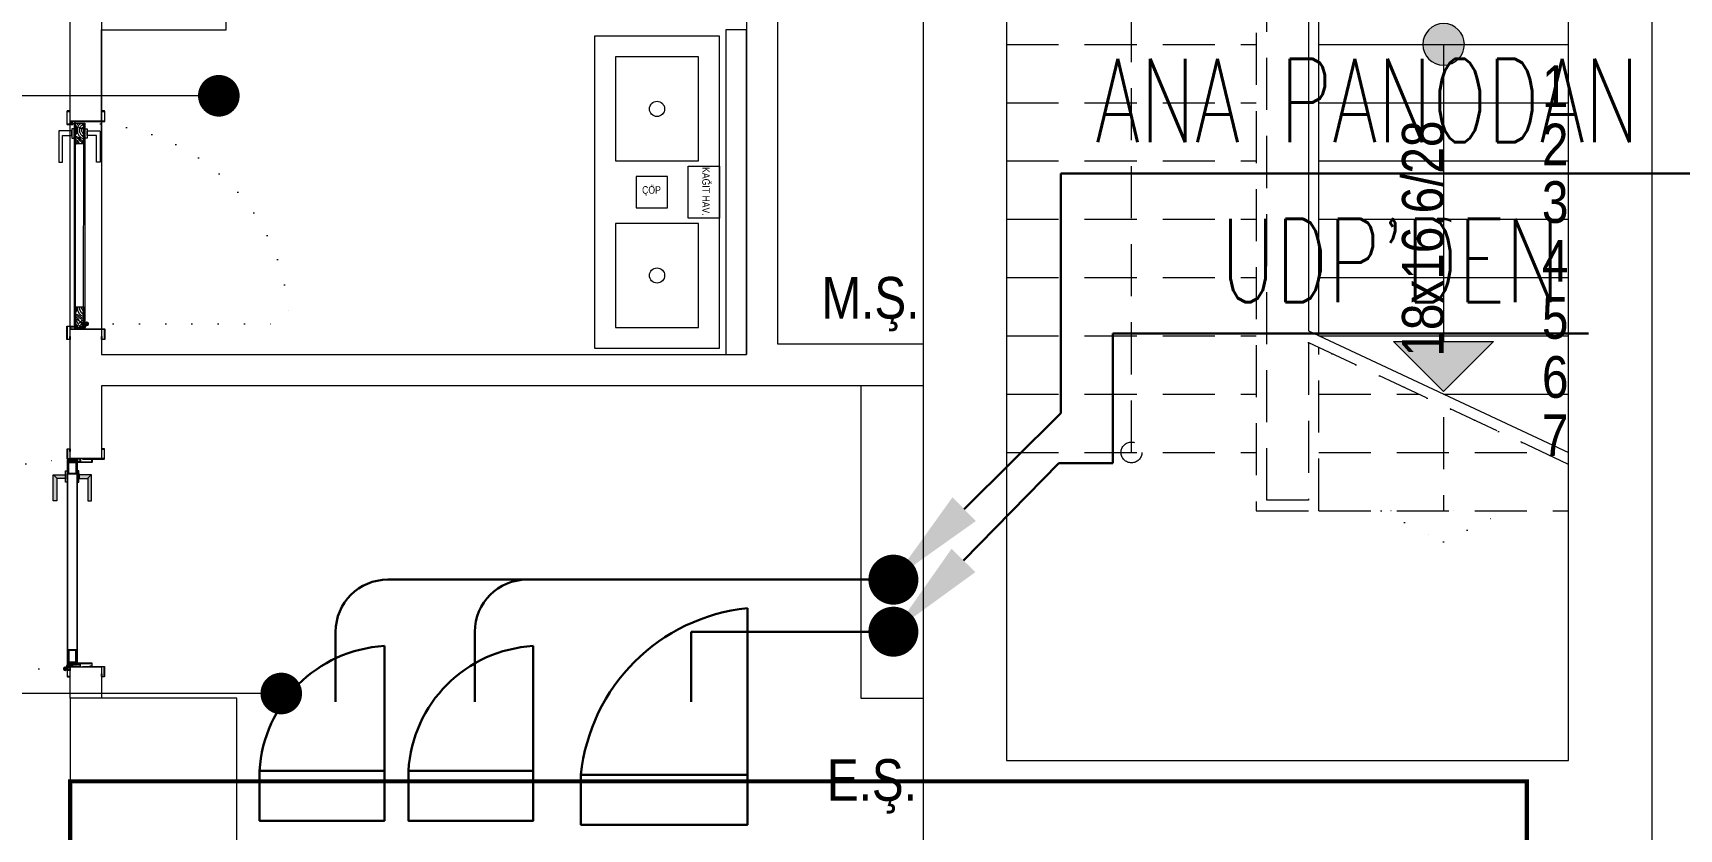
# Model space of a CAD drawing. Header units: metres. Extents: x -17822 to 152406, y -4219 to 19791.
# Drawn here: x 6042 to 6833, y 2417 to 2799 of the extents above; entities that cross this region are included whole.
import ezdxf
from ezdxf.enums import TextEntityAlignment as Align

# ---------------------------------------------------------------- set-up
doc = ezdxf.new("R2010")
doc.units = ezdxf.units.M
doc.header["$LTSCALE"] = 100
doc.header["$MEASUREMENT"] = 0
doc.linetypes.add('DOT2', pattern=[0.125, 0, -0.125])
doc.linetypes.add('HIDDEN', pattern=[0.375, 0.25, -0.125])
doc.layers.get('0').update_dxf_attribs({"color": 9, "lineweight": 9})
for name, color, linetype, lineweight in [('00', 9, 'Continuous', 9), ('01', 9, 'Continuous', 9), ('05S', 9, 'Continuous', 9), ('06B', 9, 'Continuous', 9), ('06C @ 1', 9, 'Continuous', 9), ('06D', 9, 'Continuous', 9), ('09', 9, 'Continuous', 9), ('10', 9, 'Continuous', 9), ('12', 9, 'Continuous', 9), ('19', 9, 'Continuous', 9), ('19D', 9, 'DOT2', 9), ('20', 9, 'DOT2', 9), ('21', 9, 'Continuous', 9), ('21_mahal200', 9, 'Continuous', 9), ('E-KABLO', 7, 'Continuous', 30), ('E-OK', 3, 'Continuous', 30), ('E-UPS PANOSU', 7, 'Continuous', 30), ('E-YAZI', 7, 'Continuous', 30), ('TEFRİŞ', 9, 'Continuous', 9), ('YAZI', 7, 'Continuous', 9)]:
    doc.layers.add(name, color=color, linetype=linetype, lineweight=lineweight)
doc.styles.add('E-YAZI', font='txttw.shx')
doc.styles.add('MuuM_TEXT-STANDART', font='ARIALN.TTF')
doc.dimstyles.new('MuuM_DIM200', dxfattribs={"dimscale": 20, "dimtxt": 2, "dimasz": 1, "dimexe": 1, "dimexo": 1, "dimgap": 1, "dimtad": 1, "dimdec": 1, "dimrnd": 0.5, "dimdsep": 46, "dimtxsty": 'MuuM_TEXT-STANDART', "dimblk": 'ARCHTICK', "dimcen": 0, "dimdle": 0.15, "dimclrd": 256, "dimclre": 256, "dimclrt": 256, "dimadec": 0, "dimazin": 0, "dimtfac": 5, "dimtdec": 1, "dimtix": 1, "dimtmove": 2, "dimatfit": 3, "dimldrblk": 'DOT', "dimfxl": 3, "dimfxlon": 1, "dimtolj": 1, "dimlwd": -1, "dimlwe": -1, "dimarcsym": 0})

# ---------------------------------------------------------------- blocks, each defined once
blk = doc.blocks.new('E-600X240')
at = {"layer": 'E-UPS PANOSU', "color": 3}
blk.add_line((-30, 24), (-30, 84), dxfattribs=at)
at = {"layer": 'E-UPS PANOSU', "color": 4}
blk.add_lwpolyline([(-30, 24), (30, 24), (30, 0), (-30, 0)], close=True, dxfattribs=at)
at = {"layer": 'E-UPS PANOSU', "color": 3}
blk.add_arc((-33.63, 20.37), 63.73, 3.26378, 86.73622, dxfattribs=at)
blk = doc.blocks.new('E-800X240')
at = {"layer": 'E-UPS PANOSU', "color": 3}
blk.add_line((-40, 24), (-40, 104), dxfattribs=at)
at = {"layer": 'E-UPS PANOSU', "color": 4}
blk.add_lwpolyline([(-40, 24), (40, 24), (40, 0), (-40, 0)], close=True, dxfattribs=at)
at = {"layer": 'E-UPS PANOSU', "color": 3}
blk.add_arc((-49, 15), 89.46, 5.77537, 84.22463, dxfattribs=at)
blk = doc.blocks.new('*U194')
at = {"layer": 'E-OK', "color": 3, "linetype": 'Continuous'}
blk.add_line((84.9, 84.8), (200.6, 200.5), dxfattribs=at)
at = {"layer": 'E-OK', "color": 4, "linetype": 'Continuous', "const_width": 30}
blk.add_lwpolyline([(-15, 0, 1), (15, 0, 1)], format="xyb", close=True, dxfattribs=at)
at = {"layer": 'E-OK', "color": 3, "linetype": 'Continuous'}
blk.add_solid([(99, 70.7), (70.7, 99), (0, 0)], dxfattribs=at)
blk = doc.blocks.new('p-kolon_80x80')
blk.add_lwpolyline([(-40, -40), (40, -40), (40, 40), (-40, 40)], close=True)
blk = doc.blocks.new('2.bod.sitatik')
at = {"layer": '01'}
blk.add_lwpolyline([(6510, -5630), (6510, -5630), (6510, -5630), (6510, -6180), (6780, -6180), (6780, -5765), (6780, -5765), (6780, -5630), (6820, -5630), (6820, -6230), (6470, -6230), (6470, -5630), (6510, -5630)], dxfattribs=at)
blk.add_blockref('p-kolon_80x80', (6100, -6190), dxfattribs=at)
blk = doc.blocks.new('p-işyeri')
at = {"color": 0, "const_width": 2}
blk.add_lwpolyline([(200, 0), (200, 700), (-200, 700), (-200, 0)], close=True, dxfattribs=at)
blk = doc.blocks.new('0_arrowstairs')
blk.add_lwpolyline([(0, 0), (0, -30), (15, 0), (0, 30)], close=True)
blk = doc.blocks.new('p-M01-M02_M03')
at = {"layer": '19'}
h = blk.add_hatch(color=256, dxfattribs=at)
h.dxf.hatch_style = 1
h.paths.add_polyline_path([(186, -201.29), (234, -201.29), (210, -177.25)])
h = blk.add_hatch(color=256, dxfattribs=at)
h.dxf.hatch_style = 1
edge = h.paths.add_edge_path()
edge.add_arc((210, -344), 10, 0, 360)
for points in [[(145, -206.33), (270, -148)], [(145, -206.33), (270, -148)], [(150, -204), (150, -360), (150, -360), (145, -360), (145, -360), (145, -206.33)], [(210, -344), (210, -201.29), (210, -201.29)]]:
    blk.add_lwpolyline(points, dxfattribs=at)
blk.add_lwpolyline([(186, -201.29), (234, -201.29), (210, -177.25)], close=True, dxfattribs=at)
at = {"layer": '19', "linetype": 'Continuous'}
for points in [[(210, -176), (270, -176)], [(150, -204), (270, -204)], [(150, -232), (270, -232)], [(150, -260), (270, -260)], [(150, -288), (270, -288)], [(150, -316), (270, -316)], [(150, -344), (270, -344)]]:
    blk.add_lwpolyline(points, dxfattribs=at)
at = {"layer": '19'}
blk.add_circle((210, -344), 10, dxfattribs=at)
at = {"layer": '19D', "linetype": 'HIDDEN'}
for points in [[(145, -200.74), (145, -125), (125, -125), (125, -125), (125, -387), (120, -387), (120, -120), (120, -120), (150, -120), (150, -198.41)], [(150, -120), (270, -120)], [(210, -165), (210, -120)], [(0, -148), (120, -148)], [(145, -200.74), (270, -142.41)], [(150, -148), (258.02, -148)], [(0, -176), (120, -176)], [(150, -176), (198.02, -176)], [(0, -204), (120, -204)], [(0, -232), (120, -232)], [(0, -260), (120, -260)], [(0, -288), (120, -288)], [(0, -316), (120, -316)], [(0, -344), (120, -344)], [(0, -372), (120, -372)]]:
    blk.add_lwpolyline(points, dxfattribs=at)
at = {"layer": '19D', "linetype": 'HIDDEN', "extrusion": (0, 0, -1)}
blk.add_lwpolyline([(-60, -148), (-60, -372)], dxfattribs=at)
at = {"layer": '19D'}
blk.add_lwpolyline([(145, -200.74), (270, -142.41)], dxfattribs=at)
at = {"layer": '19D', "linetype": 'HIDDEN', "extrusion": (0, 0, -1)}
blk.add_circle((-60, -148), 5, dxfattribs=at)
at = {"layer": '19D', "linetype": 'HIDDEN', "extrusion": (0, 0, -1), "zscale": -1, "rotation": 90}
blk.add_blockref('0_arrowstairs', (-210, -120), dxfattribs=at)
at = {"layer": '19D', "linetype": 'HIDDEN', "extrusion": (0, 0, -1), "rotation": 270}
blk.add_blockref('0_arrowstairs', (-60, -372), dxfattribs=at)
blk = doc.blocks.new('gr-p-barel kilitli kapı kolu')
at = {"layer": '05S'}
h = blk.add_hatch(color=256, dxfattribs=at)
h.paths.add_polyline_path([(1.3, 0.8), (-1.3, 0.8), (-1.3, 0.7), (1.3, 0.7)])
h.paths.add_polyline_path([(2.75, 0.7), (-2.75, 0.7), (-2.75, 0), (2.75, 0)])
h.paths.add_polyline_path([(-11.7, 4.9), (-11.7, 6.7), (0.9, 6.7), (0.9, 0.8), (-0.9, 0.8), (-0.9, 4.9)])
at = {"flags": 128}
for points in [[(-0.9, 0.8), (-0.9, 4.9), (-11.7, 4.9), (-11.7, 6.7), (0.9, 6.7), (0.9, 0.8)], [(-0.8, 5), (0.8, 6.6)]]:
    blk.add_lwpolyline(points, dxfattribs=at)
blk.add_lwpolyline([(-2.75, 0), (-2.75, 0.7), (2.75, 0.7), (2.75, 0)])
blk.add_lwpolyline([(-1.3, 0.7), (1.3, 0.7), (1.3, 0.8), (-1.3, 0.8)], close=True)
blk = doc.blocks.new('prf-scr2')
at = {"linetype": 'DOT2', "ltscale": 10}
blk.add_line((0, 0.19), (0, -1.06), dxfattribs=at)
for p, q in [((0.09, -0.24), (-0.09, -0.2)), ((-0.09, -0.24), (0.09, -0.28)), ((0.09, -0.32), (-0.09, -0.28)), ((-0.09, -0.32), (0.09, -0.36)), ((0.09, -0.4), (-0.09, -0.36)), ((-0.09, -0.4), (0.09, -0.44)), ((0.09, -0.48), (-0.09, -0.44)), ((-0.09, -0.48), (0.09, -0.52)), ((0.09, -0.56), (-0.09, -0.52)), ((-0.09, -0.56), (0.09, -0.6)), ((0.09, -0.64), (-0.09, -0.6)), ((-0.09, -0.64), (0.09, -0.68)), ((0.09, -0.72), (-0.09, -0.68)), ((-0.09, -0.72), (0.09, -0.76)), ((0.06, -0.84), (-0.08, -0.76)), ((-0.07, -0.8), (0.06, -0.84)), ((0.09, -0.17), (0, -0.15)), ((0, -0.18), (0.09, -0.2))]:
    blk.add_line(p, q)
blk.add_lwpolyline([(0.23, 0), (-0.23, 0), (-0.23, -0.01), (-0.12, -0.14), (0.12, -0.14), (0.23, -0.01), (0.23, 0)], close=True)
for points in [[(0.23, -0.01), (-0.23, -0.01)], [(-0.09, -0.14), (-0.09, -0.2), (-0.12, -0.22), (-0.12, -0.23), (-0.09, -0.24), (-0.09, -0.28), (-0.12, -0.3), (-0.12, -0.31), (-0.09, -0.32), (-0.09, -0.36), (-0.12, -0.38), (-0.12, -0.39), (-0.09, -0.4), (-0.09, -0.44), (-0.12, -0.46), (-0.12, -0.46), (-0.09, -0.48), (-0.09, -0.52), (-0.12, -0.54), (-0.12, -0.54), (-0.09, -0.56), (-0.09, -0.6), (-0.12, -0.62), (-0.12, -0.62), (-0.09, -0.64), (-0.09, -0.68), (-0.12, -0.69), (-0.12, -0.7), (-0.09, -0.72), (-0.09, -0.73), (-0.08, -0.76), (-0.1, -0.77), (-0.1, -0.78), (-0.07, -0.8), (-0.01, -0.94), (0, -0.95), (0.01, -0.94), (0.08, -0.76), (0.09, -0.76), (0.12, -0.74), (0.12, -0.73), (0.09, -0.72), (0.09, -0.68), (0.12, -0.66), (0.12, -0.66), (0.09, -0.64), (0.09, -0.6), (0.12, -0.58), (0.12, -0.58), (0.09, -0.56), (0.09, -0.52), (0.12, -0.5), (0.12, -0.5), (0.09, -0.48), (0.09, -0.44), (0.12, -0.43), (0.12, -0.42), (0.09, -0.4), (0.09, -0.36), (0.12, -0.35), (0.12, -0.34), (0.09, -0.32), (0.09, -0.28), (0.12, -0.27), (0.12, -0.26), (0.09, -0.24), (0.09, -0.2), (0.12, -0.19), (0.12, -0.18), (0.09, -0.17), (0.09, -0.14)]]:
    blk.add_lwpolyline(points)
blk = doc.blocks.new('K-SAC-01')
at = {"layer": '10'}
for points in [[(-4.6, 16.2, -0.414214), (-4.5, 16.3), (-0.1, 16.3, -0.414214), (0, 16.2), (0, 5.9), (0.2, 5.9), (0.2, 16.2, 0.414214), (-0.1, 16.5), (-4.5, 16.5, 0.414214), (-4.8, 16.2), (-4.8, 15.3, 0.414214), (-4.5, 15), (-3.4, 15), (-3.4, 15.2), (-4.5, 15.2, -0.414214), (-4.6, 15.3)], [(104.6, 16.2, 0.414214), (104.5, 16.3), (100.1, 16.3, 0.414214), (100, 16.2), (100, 5.9), (99.8, 5.9), (99.8, 16.2, -0.414214), (100.1, 16.5), (104.5, 16.5, -0.414214), (104.8, 16.2), (104.8, 15.3, -0.414214), (104.5, 15), (103.4, 15), (103.4, 15.2), (104.5, 15.2, 0.414214), (104.6, 15.3)], [(0.2, 10.3, -0.414214), (0.5, 10.6), (1.5, 10.6, -0.414214), (1.8, 10.3), (1.8, 3.9, -0.414214), (1.5, 3.6, -0.414214), (1.2, 3.9), (1.2, 4.8), (0.2, 4.8), (0.2, -1.2, -0.414214), (-0.1, -1.5), (-4.5, -1.5, -0.414214), (-4.8, -1.2), (-4.8, -0.3, -0.414214), (-4.5, 0), (-3.4, 0), (-3.4, -0.2), (-4.5, -0.2, 0.414214), (-4.6, -0.3), (-4.6, -1.2, 0.414214), (-4.5, -1.3), (-0.1, -1.3, 0.414214), (0, -1.2), (0, 5), (1.4, 5), (1.4, 3.9, 0.414214), (1.5, 3.8, 0.414214), (1.6, 3.9), (1.6, 10.3, 0.414214), (1.5, 10.4), (0.5, 10.4, 0.414214), (0.4, 10.3), (0.4, 9.4), (0.2, 9.4)], [(99.8, 10.3, 0.414214), (99.5, 10.6), (98.5, 10.6, 0.414214), (98.2, 10.3), (98.2, 3.9, 0.414214), (98.5, 3.6, 0.414214), (98.8, 3.9), (98.8, 4.8), (99.8, 4.8), (99.8, -1.2, 0.414214), (100.1, -1.5), (104.5, -1.5, 0.414214), (104.8, -1.2), (104.8, -0.3, 0.414214), (104.5, 0), (103.4, 0), (103.4, -0.2), (104.5, -0.2, -0.414214), (104.6, -0.3), (104.6, -1.2, -0.414214), (104.5, -1.3), (100.1, -1.3, -0.414214), (100, -1.2), (100, 5), (98.6, 5), (98.6, 3.9, -0.414214), (98.5, 3.8, -0.414214), (98.4, 3.9), (98.4, 10.3, -0.414214), (98.5, 10.4), (99.5, 10.4, -0.414214), (99.6, 10.3), (99.6, 9.4), (99.8, 9.4)], [(-0.38, -2.01), (1, -1.37), (1, 1.5), (1.2, 1.5), (1.2, -1.5), (-0.27, -2.18, -14.796002)]]:
    blk.add_lwpolyline(points, format="xyb", close=True, dxfattribs=at)
for points in [[(98.8, 0.15), (98.8, 2.15), (99.1, 2.15), (99.1, 3.19), (1.5, 3.19), (1.5, 2.15), (1.8, 2.15), (1.8, 0.15), (1.5, 0.15), (1.5, 1.85), (1.2, 1.85), (1.2, 3.49), (99.4, 3.49), (99.4, 1.85), (99.1, 1.85), (99.1, 0.15)], [(98.8, 2.15), (98.8, 0.15), (99.4, 0.15), (99.4, -1.5), (1.2, -1.5), (1.2, 0.15), (1.8, 0.15), (1.8, 2.15), (2.1, 2.15), (2.1, -0.15), (1.5, -0.15), (1.5, -1.2), (99.1, -1.2), (99.1, -0.15), (98.5, -0.15), (98.5, 2.15), (98.8, 2.15)]]:
    blk.add_lwpolyline(points, dxfattribs=at)
for points in [[(2.1, 3), (8.1, 3), (8.1, -1), (2.1, -1)], [(2.4, 2.7), (7.8, 2.7), (7.8, -0.7), (2.4, -0.7)], [(98.5, 3), (92.5, 3), (92.5, -1), (98.5, -1)], [(98.2, 2.7), (92.8, 2.7), (92.8, -0.7), (98.2, -0.7)]]:
    blk.add_lwpolyline(points, close=True, dxfattribs=at)
blk.add_circle((-0.95, -2.5), 0.55, dxfattribs=at)
at = {"layer": '20', "linetype": 'HIDDEN'}
for points in [[(-0.2, -1.3), (-0.2, 0), (-1.7, 0), (-1.7, -1.3)], [(-0.4, -1.99), (-0.4, -0.2), (-1.5, -0.2), (-1.5, -1.99)]]:
    blk.add_lwpolyline(points, dxfattribs=at)
at = {"layer": '20'}
blk.add_lwpolyline([(-0.95, -2.5), (-0.95, -102.85)], dxfattribs=at)
blk.add_arc((-0.95, -2.5), 100.35, 270, 1.51314, dxfattribs=at)
at = {"layer": '06B'}
blk.add_blockref('gr-p-barel kilitli kapı kolu', (91.4, 3.51), dxfattribs=at)
at = {"layer": '06B', "xscale": -1, "rotation": 180}
blk.add_blockref('gr-p-barel kilitli kapı kolu', (91.4, -1.51), dxfattribs=at)
at = {"layer": '10', "xscale": -1, "rotation": 90}
blk.add_blockref('prf-scr2', (1.5, 1), dxfattribs=at)
at = {"layer": '10', "rotation": 270}
blk.add_blockref('prf-scr2', (99.1, 1.22), dxfattribs=at)
blk = doc.blocks.new('p-kapı kolu')
for points in [[(2.2, 0), (2.2, -1.25), (-2.2, -1.25), (-2.2, 0), (2.2, 0)], [(1.225, -1.25), (1.225, -7.5), (-13.775, -7.5), (-13.775, -5.625), (-1.025, -5.625), (-1.025, -5.625), (-1.025, -1.25), (1.225, -1.25)]]:
    blk.add_lwpolyline(points)
blk = doc.blocks.new('K-AH-01')
at = {"layer": '09'}
h = blk.add_hatch(dxfattribs=at)
h.set_pattern_fill('LOGEND', color=256, scale=10, style=0)
h.set_pattern_definition([(7e-15, (-3944.073, -2726.897), (10, 10), [3, -7]), (7e-15, (-3944.073, -2726.397), (10, 10), [3, -7]), (7e-15, (-3943.573, -2725.397), (10, 10), [2, -8]), (7e-15, (-3943.073, -2724.397), (10, 10), [1.5, -8.5]), (7e-15, (-3943.073, -2723.397), (10, 10), [1, -9]), (7e-15, (-3945.573, -2722.397), (10, 10), [0.5, -2.5, 0.5, -6.5]), (7e-15, (-3944.073, -2721.897), (10, 10), [0.5, -4, 1.5, -4]), (7e-15, (-3942.073, -2721.397), (10, 10), [0.5, -0.5, 0.5, -8.5]), (7e-15, (-3942.573, -2720.897), (10, 10), [0.5, -9.5]), (7e-15, (-3943.073, -2719.897), (10, 10), [1.5, -8.5]), (7e-15, (-3943.073, -2718.897), (10, 10), [2, -8]), (7e-15, (-3943.573, -2717.897), (10, 10), [2.5, -3, 0.5, -4]), (90, (-3947.573, -2723.897), (-10, 10), [0.5, -1, 2.5, -6]), (90, (-3947.073, -2722.897), (-10, 10), [0.5, -0.5, 1.5, -7.5]), (90, (-3946.573, -2718.897), (-10, 10), [1, -9]), (90, (-3946.073, -2722.897), (-10, 10), [2, -3, 0.5, -4.5]), (90, (-3945.573, -2717.397), (-10, 10), [0.5, -9.5]), (90, (-3945.073, -2722.397), (-10, 10), [1.5, -8.5]), (90, (-3944.073, -2721.897), (-10, 10), [1, -9]), (90, (-3943.073, -2721.897), (-10, 10), [0.5, -1.5, 1.5, -6.5]), (90, (-3942.573, -2721.397), (-10, 10), [0.5, -9.5]), (90, (-3942.073, -2723.397), (-10, 10), [1.4, -8.6]), (90, (-3941.573, -2725.397), (-10, 10), [1, -9]), (90, (-3940.573, -2721.397), (-10, 10), [0.5, -9.5]), (90, (-3939.573, -2721.897), (-10, 10), [1.5, -8.5]), (90, (-3938.573, -2721.897), (-10, 10), [1.5, -8.5]), (45, (-3940.073, -2725.8966), (1e-15, 10), [0.7071, -0.7071, 0.7071, -12.020836]), (45, (-3942.073, -2723.3966), (1e-15, 10), [1.4142, -12.727936]), (45, (-3946.073, -2718.3966), (1e-15, 10), [1.4142, -12.727936]), (45, (-3944.073, -2720.8966), (1e-15, 10), [1.4142, -12.727936]), (45, (-3943.573, -2722.8966), (1e-15, 10), [1.4142, -12.727936]), (45, (-3940.573, -2724.8966), (1e-15, 10), [1.4142, -12.727936]), (45, (-3941.573, -2724.3966), (1e-15, 10), [2.12132, -12.020816]), (45, (-3944.573, -2719.8966), (1e-15, 10), [0.7071, -13.435036]), (45, (-3945.073, -2718.8966), (1e-15, 10), [0.7071, -13.435036]), (45, (-3941.073, -2718.8966), (1e-15, 10), [0.7071, -13.435036]), (45, (-3945.073, -2723.8966), (1e-15, 10), [0.7071, -13.435036]), (45, (-3939.573, -2720.3966), (1e-15, 10), [0.7071, -13.435036]), (45, (-3943.073, -2721.3966), (1e-15, 10), [0.7071, -13.435036]), (45, (-3942.073, -2720.3966), (1e-15, 10), [0.7071, -13.435036]), (135, (-3942.573, -2722.3966), (-10, 1e-15), [0.7071, -0.7071, 2.12132, -10.606616]), (135, (-3941.073, -2722.3966), (-10, 1e-15), [0.7071, -13.435036]), (135, (-3941.073, -2725.8966), (-10, 1e-15), [0.7071, -13.435036]), (135, (-3943.073, -2723.3966), (-10, 1e-15), [0.7071, -13.435036]), (135, (-3941.573, -2721.3966), (-10, 1e-15), [0.7071, -13.435036]), (135, (-3944.073, -2723.8966), (-10, 1e-15), [0.7071, -13.435036]), (135, (-3940.073, -2723.8966), (-10, 1e-15), [0.7071, -13.435036]), (135, (-3947.073, -2726.8966), (-10, 1e-15), [0.7071, -13.435036]), (135, (-3946.573, -2726.3966), (-10, 1e-15), [1.4142, -12.727936]), (135, (-3946.073, -2725.8966), (-10, 1e-15), [1.4142, -12.727936]), (135, (-3945.073, -2725.8966), (-10, 1e-15), [1.4142, -12.727936]), (135, (-3944.573, -2724.8966), (-10, 1e-15), [1.4142, -12.727936]), (135, (-3940.573, -2720.8966), (-10, 1e-15), [1.4142, -12.727936]), (135, (-3938.573, -2725.8966), (-10, 1e-15), [1.4142, -12.727936]), (135, (-3938.073, -2717.8966), (-10, 1e-15), [1.4142, -12.727936]), (135, (-3938.073, -2718.8966), (-10, 1e-15), [1.4142, -12.727936]), (135, (-3939.073, -2719.3966), (-10, 1e-15), [1.4142, -12.727936]), (135, (-3946.073, -2719.3966), (-10, 1e-15), [2.12132, -12.020816]), (135, (-3939.573, -2720.3966), (-10, 1e-15), [2.12132, -12.020816]), (26.56505, (-3945.0727, -2717.3966), (10, 4e-09), [1.118, -21.24268]), (26.56505, (-3945.0727, -2722.3966), (10, 4e-09), [1.118, -21.24268]), (26.56505, (-3944.0727, -2719.3966), (10, 4e-09), [1.118, -21.24268]), (26.56505, (-3941.0727, -2726.3966), (10, 4e-09), [1.118, -21.24268]), (26.56505, (-3941.5727, -2725.3966), (10, 4e-09), [1.118, -21.24268]), (26.56505, (-3944.5727, -2723.3966), (10, 4e-09), [1.118, -21.24268]), (26.56505, (-3944.5727, -2718.3966), (10, 4e-09), [1.118, -21.24268]), (26.56505, (-3941.5727, -2721.3966), (10, 4e-09), [2.236, -20.12468]), (63.43495, (-3941.5727, -2719.8966), (5e-10, 10), [1.118, -21.24268]), (63.43495, (-3940.0727, -2722.8966), (5e-10, 10), [1.118, -21.24268]), (63.43495, (-3945.0727, -2720.8966), (5e-10, 10), [1.118, -21.24268]), (63.43495, (-3947.0727, -2720.3966), (5e-10, 10), [1.118, -21.24268]), (63.43495, (-3941.0727, -2722.3966), (5e-10, 10), [1.118, -21.24268]), (63.43495, (-3942.0727, -2722.3966), (5e-10, 10), [1.118, -21.24268]), (63.43495, (-3946.0727, -2720.8966), (5e-10, 10), [2.236, -20.12468]), (63.43495, (-3938.5727, -2724.3966), (5e-10, 10), [2.236, -20.12468]), (63.43495, (-3939.5727, -2723.8966), (5e-10, 10), [2.236, -20.12468]), (116.56505, (-3947.5727, -2725.3966), (-4e-09, 10), [1.118, -21.24268]), (116.56505, (-3947.5727, -2719.8966), (-4e-09, 10), [1.118, -21.24268]), (116.56505, (-3945.5727, -2726.8966), (-4e-09, 10), [1.118, -21.24268]), (116.56505, (-3946.5727, -2717.8966), (-4e-09, 10), [1.118, -21.24268]), (116.56505, (-3945.5727, -2723.8966), (-4e-09, 10), [1.118, -21.24268]), (116.56505, (-3943.5727, -2722.8966), (-4e-09, 10), [1.118, -21.24268]), (116.56505, (-3942.5727, -2720.8966), (-4e-09, 10), [1.118, -21.24268]), (116.56505, (-3947.0727, -2724.8966), (3.2e-06, 10.0000016), [1.118, -21.24268]), (116.56505, (-3944.5727, -2723.3966), (-4e-09, 10), [1.118, -21.24268]), (116.56505, (-3941.5727, -2724.3966), (-4e-09, 10), [1.118, -21.24268]), (116.56505, (-3940.5727, -2723.3966), (-4e-09, 10), [1.118, -21.24268]), (116.56505, (-3938.5727, -2720.3966), (-4e-09, 10), [1.118, -21.24268]), (116.56505, (-3946.0727, -2717.3966), (-4e-09, 10), [1.118, -21.24268]), (116.56505, (-3947.5727, -2717.8966), (-4e-09, 10), [2.236, -20.12468]), (116.56505, (-3946.0727, -2724.8966), (-4e-09, 10), [2.236, -20.12468]), (153.43495, (-3947.5727, -2726.3966), (-10, 5e-10), [1.118, -21.24268]), (153.43495, (-3939.0727, -2726.8966), (-10, 5e-10), [1.118, -21.24268]), (153.43495, (-3939.5727, -2721.8966), (-10, 5e-10), [1.118, -21.24268]), (153.43495, (-3943.5727, -2725.3966), (-10, 5e-10), [1.118, -21.24268]), (153.43495, (-3944.0727, -2726.3966), (-10, 5e-10), [1.118, -21.24268]), (153.43495, (-3943.0727, -2724.3966), (-10, 5e-10), [1.118, -21.24268]), (153.43495, (-3940.0727, -2718.3966), (-10, 5e-10), [1.118, -21.24268]), (153.43495, (-3939.0727, -2717.8966), (-10, 5e-10), [2.236, -20.12468])])
h.paths.add_polyline_path([(10.77, 6.46), (10.77, 2.46), (0.77, 2.46), (0.77, 6.46)])
h = blk.add_hatch(dxfattribs=at)
h.set_pattern_fill('LOGEND', color=256, scale=10, style=0)
h.set_pattern_definition([(7e-15, (-3938.781, -2726.897), (10, 10), [3, -7]), (7e-15, (-3938.781, -2726.397), (10, 10), [3, -7]), (7e-15, (-3938.281, -2725.397), (10, 10), [2, -8]), (7e-15, (-3937.781, -2724.397), (10, 10), [1.5, -8.5]), (7e-15, (-3937.781, -2723.397), (10, 10), [1, -9]), (7e-15, (-3940.281, -2722.397), (10, 10), [0.5, -2.5, 0.5, -6.5]), (7e-15, (-3938.781, -2721.897), (10, 10), [0.5, -4, 1.5, -4]), (7e-15, (-3936.781, -2721.397), (10, 10), [0.5, -0.5, 0.5, -8.5]), (7e-15, (-3937.281, -2720.897), (10, 10), [0.5, -9.5]), (7e-15, (-3937.781, -2719.897), (10, 10), [1.5, -8.5]), (7e-15, (-3937.781, -2718.897), (10, 10), [2, -8]), (7e-15, (-3938.281, -2717.897), (10, 10), [2.5, -3, 0.5, -4]), (90, (-3942.281, -2723.897), (-10, 10), [0.5, -1, 2.5, -6]), (90, (-3941.781, -2722.897), (-10, 10), [0.5, -0.5, 1.5, -7.5]), (90, (-3941.281, -2718.897), (-10, 10), [1, -9]), (90, (-3940.781, -2722.897), (-10, 10), [2, -3, 0.5, -4.5]), (90, (-3940.281, -2717.397), (-10, 10), [0.5, -9.5]), (90, (-3939.781, -2722.397), (-10, 10), [1.5, -8.5]), (90, (-3938.781, -2721.897), (-10, 10), [1, -9]), (90, (-3937.781, -2721.897), (-10, 10), [0.5, -1.5, 1.5, -6.5]), (90, (-3937.281, -2721.397), (-10, 10), [0.5, -9.5]), (90, (-3936.781, -2723.397), (-10, 10), [1.4, -8.6]), (90, (-3936.281, -2725.397), (-10, 10), [1, -9]), (90, (-3935.281, -2721.397), (-10, 10), [0.5, -9.5]), (90, (-3934.281, -2721.897), (-10, 10), [1.5, -8.5]), (90, (-3933.281, -2721.897), (-10, 10), [1.5, -8.5]), (45, (-3934.781, -2725.8966), (1e-15, 10), [0.7071, -0.7071, 0.7071, -12.020836]), (45, (-3936.781, -2723.3966), (1e-15, 10), [1.4142, -12.727936]), (45, (-3940.781, -2718.3966), (1e-15, 10), [1.4142, -12.727936]), (45, (-3938.781, -2720.8966), (1e-15, 10), [1.4142, -12.727936]), (45, (-3938.281, -2722.8966), (1e-15, 10), [1.4142, -12.727936]), (45, (-3935.281, -2724.8966), (1e-15, 10), [1.4142, -12.727936]), (45, (-3936.281, -2724.3966), (1e-15, 10), [2.12132, -12.020816]), (45, (-3939.281, -2719.8966), (1e-15, 10), [0.7071, -13.435036]), (45, (-3939.781, -2718.8966), (1e-15, 10), [0.7071, -13.435036]), (45, (-3935.781, -2718.8966), (1e-15, 10), [0.7071, -13.435036]), (45, (-3939.781, -2723.8966), (1e-15, 10), [0.7071, -13.435036]), (45, (-3934.281, -2720.3966), (1e-15, 10), [0.7071, -13.435036]), (45, (-3937.781, -2721.3966), (1e-15, 10), [0.7071, -13.435036]), (45, (-3936.781, -2720.3966), (1e-15, 10), [0.7071, -13.435036]), (135, (-3937.281, -2722.3966), (-10, 1e-15), [0.7071, -0.7071, 2.12132, -10.606616]), (135, (-3935.781, -2722.3966), (-10, 1e-15), [0.7071, -13.435036]), (135, (-3935.781, -2725.8966), (-10, 1e-15), [0.7071, -13.435036]), (135, (-3937.781, -2723.3966), (-10, 1e-15), [0.7071, -13.435036]), (135, (-3936.281, -2721.3966), (-10, 1e-15), [0.7071, -13.435036]), (135, (-3938.781, -2723.8966), (-10, 1e-15), [0.7071, -13.435036]), (135, (-3934.781, -2723.8966), (-10, 1e-15), [0.7071, -13.435036]), (135, (-3941.781, -2726.8966), (-10, 1e-15), [0.7071, -13.435036]), (135, (-3941.281, -2726.3966), (-10, 1e-15), [1.4142, -12.727936]), (135, (-3940.781, -2725.8966), (-10, 1e-15), [1.4142, -12.727936]), (135, (-3939.781, -2725.8966), (-10, 1e-15), [1.4142, -12.727936]), (135, (-3939.281, -2724.8966), (-10, 1e-15), [1.4142, -12.727936]), (135, (-3935.281, -2720.8966), (-10, 1e-15), [1.4142, -12.727936]), (135, (-3933.281, -2725.8966), (-10, 1e-15), [1.4142, -12.727936]), (135, (-3932.781, -2717.8966), (-10, 1e-15), [1.4142, -12.727936]), (135, (-3932.781, -2718.8966), (-10, 1e-15), [1.4142, -12.727936]), (135, (-3933.781, -2719.3966), (-10, 1e-15), [1.4142, -12.727936]), (135, (-3940.781, -2719.3966), (-10, 1e-15), [2.12132, -12.020816]), (135, (-3934.281, -2720.3966), (-10, 1e-15), [2.12132, -12.020816]), (26.56505, (-3939.7813, -2717.3966), (10, 4e-09), [1.118, -21.24268]), (26.56505, (-3939.7813, -2722.3966), (10, 4e-09), [1.118, -21.24268]), (26.56505, (-3938.7813, -2719.3966), (10, 4e-09), [1.118, -21.24268]), (26.56505, (-3935.7813, -2726.3966), (10, 4e-09), [1.118, -21.24268]), (26.56505, (-3936.2813, -2725.3966), (10, 4e-09), [1.118, -21.24268]), (26.56505, (-3939.2813, -2723.3966), (10, 4e-09), [1.118, -21.24268]), (26.56505, (-3939.2813, -2718.3966), (10, 4e-09), [1.118, -21.24268]), (26.56505, (-3936.2813, -2721.3966), (10, 4e-09), [2.236, -20.12468]), (63.43495, (-3936.2813, -2719.8966), (5e-10, 10), [1.118, -21.24268]), (63.43495, (-3934.7813, -2722.8966), (5e-10, 10), [1.118, -21.24268]), (63.43495, (-3939.7813, -2720.8966), (5e-10, 10), [1.118, -21.24268]), (63.43495, (-3941.7813, -2720.3966), (5e-10, 10), [1.118, -21.24268]), (63.43495, (-3935.7813, -2722.3966), (5e-10, 10), [1.118, -21.24268]), (63.43495, (-3936.7813, -2722.3966), (5e-10, 10), [1.118, -21.24268]), (63.43495, (-3940.7813, -2720.8966), (5e-10, 10), [2.236, -20.12468]), (63.43495, (-3933.2813, -2724.3966), (5e-10, 10), [2.236, -20.12468]), (63.43495, (-3934.2813, -2723.8966), (5e-10, 10), [2.236, -20.12468]), (116.56505, (-3942.2813, -2725.3966), (-4e-09, 10), [1.118, -21.24268]), (116.56505, (-3942.2813, -2719.8966), (-4e-09, 10), [1.118, -21.24268]), (116.56505, (-3940.2813, -2726.8966), (-4e-09, 10), [1.118, -21.24268]), (116.56505, (-3941.2813, -2717.8966), (-4e-09, 10), [1.118, -21.24268]), (116.56505, (-3940.2813, -2723.8966), (-4e-09, 10), [1.118, -21.24268]), (116.56505, (-3938.2813, -2722.8966), (-4e-09, 10), [1.118, -21.24268]), (116.56505, (-3937.2813, -2720.8966), (-4e-09, 10), [1.118, -21.24268]), (116.56505, (-3941.7813, -2724.8966), (3.2e-06, 10.0000016), [1.118, -21.24268]), (116.56505, (-3939.2813, -2723.3966), (-4e-09, 10), [1.118, -21.24268]), (116.56505, (-3936.2813, -2724.3966), (-4e-09, 10), [1.118, -21.24268]), (116.56505, (-3935.2813, -2723.3966), (-4e-09, 10), [1.118, -21.24268]), (116.56505, (-3933.2813, -2720.3966), (-4e-09, 10), [1.118, -21.24268]), (116.56505, (-3940.7813, -2717.3966), (-4e-09, 10), [1.118, -21.24268]), (116.56505, (-3942.2813, -2717.8966), (-4e-09, 10), [2.236, -20.12468]), (116.56505, (-3940.7813, -2724.8966), (-4e-09, 10), [2.236, -20.12468]), (153.43495, (-3942.2813, -2726.3966), (-10, 5e-10), [1.118, -21.24268]), (153.43495, (-3933.7813, -2726.8966), (-10, 5e-10), [1.118, -21.24268]), (153.43495, (-3934.2813, -2721.8966), (-10, 5e-10), [1.118, -21.24268]), (153.43495, (-3938.2813, -2725.3966), (-10, 5e-10), [1.118, -21.24268]), (153.43495, (-3938.7813, -2726.3966), (-10, 5e-10), [1.118, -21.24268]), (153.43495, (-3937.7813, -2724.3966), (-10, 5e-10), [1.118, -21.24268]), (153.43495, (-3934.7813, -2718.3966), (-10, 5e-10), [1.118, -21.24268]), (153.43495, (-3933.7813, -2717.8966), (-10, 5e-10), [2.236, -20.12468])])
h.paths.add_polyline_path([(89.06, 2.47), (89.06, 6.46), (99.06, 6.47), (99.06, 2.47)])
at = {"layer": '10'}
for points in [[(-0.44, -1.7), (1.3, -1.7, 0.414214), (1.6, -1.4), (1.6, 1.1, 0.414214), (1.3, 1.4, 0.414214), (1, 1.1), (1, 0.2), (0.2, 0.2), (0.2, 16.4, 0.414214), (-0.1, 16.7), (-4.6, 16.7, 0.414214), (-4.9, 16.4), (-4.9, 15.3, 0.414214), (-4.6, 15), (-3.5, 15), (-3.5, 15.2), (-4.6, 15.2, -0.414214), (-4.7, 15.3), (-4.7, 16.4, -0.414214), (-4.6, 16.5), (-0.2, 16.5), (-0.1, 16.5, -0.414214), (0, 16.4), (0, 0), (1.2, 0), (1.2, 1.1, -0.414214), (1.3, 1.2, -0.414214), (1.4, 1.1), (1.4, -1.4, -0.414214), (1.3, -1.5), (-0.44, -1.5), (-4.6, -1.5, -0.414214), (-4.7, -1.4), (-4.7, -0.3, -0.414214), (-4.6, -0.2), (-3.5, -0.2), (-3.5, 0), (-4.6, 0, 0.414214), (-4.9, -0.3), (-4.9, -1.4, 0.414214), (-4.6, -1.7)], [(100.44, -1.7), (98.7, -1.7, -0.414214), (98.4, -1.4), (98.4, 1.1, -0.414214), (98.7, 1.4, -0.414214), (99, 1.1), (99, 0.2), (99.8, 0.2), (99.8, 16.4, -0.414214), (100.1, 16.7), (104.6, 16.7, -0.414214), (104.9, 16.4), (104.9, 15.3, -0.414214), (104.6, 15), (103.5, 15), (103.5, 15.2), (104.6, 15.2, 0.414214), (104.7, 15.3), (104.7, 16.4, 0.414214), (104.6, 16.5), (100.2, 16.5), (100.1, 16.5, 0.414214), (100, 16.4), (100, 0), (98.8, 0), (98.8, 1.1, 0.414214), (98.7, 1.2, 0.414214), (98.6, 1.1), (98.6, -1.4, 0.414214), (98.7, -1.5), (100.44, -1.5), (104.6, -1.5, 0.414214), (104.7, -1.4), (104.7, -0.3, 0.414214), (104.6, -0.2), (103.5, -0.2), (103.5, 0), (104.6, 0, -0.414214), (104.9, -0.3), (104.9, -1.4, -0.414214), (104.6, -1.7)], [(2.15, 7.6), (0.77, 6.96), (0.77, 4.09), (0.57, 4.09), (0.57, 7.09), (2.04, 7.77, -14.796002)]]:
    blk.add_lwpolyline(points, format="xyb", close=True, dxfattribs=at)
blk.add_circle((2.72, 8.09), 0.55, dxfattribs=at)
at = {"layer": '12'}
for points in [[(0.77, 6.46), (99.06, 6.47), (99.06, 6.97), (0.77, 6.96)], [(0.77, 2.46), (10.77, 2.46), (10.77, 6.46), (0.77, 6.46)], [(0.77, 2.46), (99.06, 2.46), (99.06, 1.96), (0.77, 1.96)], [(89.06, 2.46), (99.06, 2.46), (99.06, 6.47), (89.06, 6.47)]]:
    blk.add_lwpolyline(points, close=True, dxfattribs=at)
at = {"layer": '20'}
blk.add_lwpolyline([(2.72, 8.09), (2.72, 105.23)], dxfattribs=at)
at = {"layer": '20', "linetype": 'HIDDEN'}
for points in [[(1.97, 6.89), (1.97, 5.39), (3.47, 5.39), (3.47, 6.89)], [(2.17, 7.58), (2.17, 5.59), (3.27, 5.59), (3.27, 7.58)]]:
    blk.add_lwpolyline(points, dxfattribs=at)
at = {"layer": '20'}
blk.add_arc((0.77, 6.96), 98.29, 357.08416, 88.86324, dxfattribs=at)
at = {"layer": '06C @ 1', "xscale": -1, "rotation": 180}
blk.add_blockref('p-kapı kolu', (94.06, 6.97), dxfattribs=at)
at = {"layer": '06C @ 1'}
blk.add_blockref('p-kapı kolu', (94.06, 1.96), dxfattribs=at)
blk = doc.blocks.new('_ArchTick')
at = {"color": 0, "linetype": 'ByBlock', "const_width": 0.15}
blk.add_lwpolyline([(-0.5, -0.5), (0.5, 0.5)], dxfattribs=at)
blk = doc.blocks.new('_Dot')
at = {"color": 0, "linetype": 'ByBlock', "lineweight": -2}
blk.add_line((-0.5, 0), (-1, 0), dxfattribs=at)
at = {"color": 0, "linetype": 'ByBlock', "const_width": 0.5}
blk.add_lwpolyline([(-0.25, 0, 1), (0.25, 0, 1)], format="xyb", close=True, dxfattribs=at)
blk = doc.blocks.new('rrrrrrrrrrrrrrrrrrrrrrrrrrrrrrrrrrrrrrrrrrr')
at = {"layer": 'TEFRİŞ'}
blk.add_lwpolyline([(30902.52, -1571.49), (30902.52, -1621.49), (30942.52, -1621.49), (30942.52, -1571.49)], close=True, dxfattribs=at)
blk.add_circle((30922.52, -1596.49), 3.65, dxfattribs=at)
blk = doc.blocks.new('jjjjjjjjjjjjjjjjjjjjjjjjjjjjjjjjjjjjjjjjjjjjjjjjjjjjjjjjjjjjjjjjjjjjjjj')
at = {"layer": 'TEFRİŞ'}
blk.add_lwpolyline([(30902.52, -1651.49), (30902.52, -1701.49), (30942.52, -1701.49), (30942.52, -1651.49)], close=True, dxfattribs=at)
blk.add_circle((30922.52, -1676.49), 3.65, dxfattribs=at)
blk = doc.blocks.new('2.bod.Mimari')
at = {"layer": '00'}
for points in [[(6075, -5877), (6075, -5829), (6135, -5829), (6135, -5819), (6075, -5819), (6075, -5595), (6219, -5595)], [(6385, -5595), (6385, -5595), (6385, -5985)], [(6470, -5980), (6400, -5980), (6400, -5595), (6400, -5595)], [(6400, -6000), (6075, -6000), (6075, -6035), (6060, -6035), (6060, -5705)], [(6075, -5705), (6075, -5705), (6075, -5985), (6385, -5985)], [(6385, -5829), (6375, -5829), (6375, -5985), (6385, -5985), (6385, -5829)], [(6470, -6000), (6400, -6000)], [(6060, -6135), (6075, -6135), (6075, -6150)], [(6075, -6150), (6060, -6150), (6060, -6135)]]:
    blk.add_lwpolyline(points, dxfattribs=at)
at = {"layer": '06D'}
blk.add_lwpolyline([(6470, -6150), (6470, -6000), (6440, -6000), (6440, -6150), (6470, -6150)], dxfattribs=at)
at = {"layer": 'TEFRİŞ'}
for points in [[(6372, -5832), (6312, -5832), (6312, -5982), (6372, -5982)], [(6332, -5899.5), (6332, -5914.5), (6347, -5914.5), (6347, -5899.5)], [(6372, -5894.5), (6372, -5919.5), (6357, -5919.5), (6357, -5894.5)]]:
    blk.add_lwpolyline(points, close=True, dxfattribs=at)
at = {"xscale": -1}
for name, p, rotation in [('p-M01-M02_M03', (6510, -6180), 180), ('K-AH-01', (6060, -5972.88), 270), ('K-SAC-01', (6060, -6135), 270)]:
    blk.add_blockref(name, p, dxfattribs=dict(at, rotation=rotation))
for name in ['rrrrrrrrrrrrrrrrrrrrrrrrrrrrrrrrrrrrrrrrrrr', 'jjjjjjjjjjjjjjjjjjjjjjjjjjjjjjjjjjjjjjjjjjjjjjjjjjjjjjjjjjjjjjjjjjjjjjj']:
    blk.add_blockref(name, (-24580.52, -4270.51))
at = {"layer": '06D', "color": 89, "linetype": 'HIDDEN', "true_color": 0x2e4d23, "rotation": 90}
blk.add_blockref('p-işyeri', (6760, -6390), dxfattribs=at)
at = {"layer": '21', "style": 'MuuM_TEXT-STANDART'}
for s, p in [('1', (6780, -5866.08)), ('2', (6780, -5894.08)), ('3', (6780, -5921.74)), ('4', (6780, -5950)), ('5', (6780, -5977.4)), ('6', (6780, -6005.74)), ('7', (6780, -6033.74))]:
    blk.add_text(s, height=20, dxfattribs=at).set_placement(p, align=Align.RIGHT)
blk.add_text('18x16,6/28', height=20, rotation=90, dxfattribs=at).set_placement((6720, -5872.6), align=Align.RIGHT)
for s, p in [('M.Ş.', (6421, -5967.72)), ('E.Ş.', (6423.6, -6199.36))]:
    blk.add_text(s, height=20, dxfattribs=at).set_placement(p)
at = {"layer": 'YAZI', "insert": (6367.35, -5918.27), "char_height": 3.629, "width": 53.2774, "attachment_point": 3, "rotation": 270, "style": 'MuuM_TEXT-STANDART'}
blk.add_mtext('KAĞIT HAV.', dxfattribs=at)
at = {"layer": 'YAZI', "insert": (6343.83, -5904.11), "char_height": 3.629, "width": 53.2774, "attachment_point": 3, "style": 'MuuM_TEXT-STANDART'}
blk.add_mtext('ÇÖP', dxfattribs=at)
at = {"layer": '21_mahal200'}
for points in [[(6131.42, -5860.69), (5952.4, -5860.69)], [(6161.42, -6147.81), (5920.83, -6147.81)]]:
    blk.add_leader(points, dimstyle='MuuM_DIM200', override={"dimasz": 1, "dimfxl": 10}, dxfattribs=at)

msp = doc.modelspace()

# ---------------------------------------------------------------- linework, layer by layer
at = {"layer": 'E-KABLO'}
for p, q in [((6855.21, 2732), (6535.99, 2732)), ((6535.99, 2616.92), (6535.99, 2732)), ((6789.66, 2655.15), (6560.99, 2655.15)), ((6560.99, 2592.78), (6560.99, 2655.15)), ((6535.13, 2592.78), (6560.99, 2592.78))]:
    msp.add_line(p, q, dxfattribs=at)
at = {"layer": 'E-KABLO', "color": 6}
for p, q in [((6455.58, 2536.88), (6212.56, 2536.88)), ((6187.56, 2511.88), (6187.56, 2478.17)), ((6254.47, 2511.88), (6254.47, 2478.17))]:
    msp.add_line(p, q, dxfattribs=at)
at = {"layer": 'E-KABLO', "color": 4}
for p in [(6358.36, 2478.17), (6455.58, 2511.88)]:
    msp.add_line(p, (6358.36, 2511.88), dxfattribs=at)
at = {"layer": 'E-KABLO', "color": 6}
for centre in [(6212.56, 2511.88), (6279.47, 2511.88)]:
    msp.add_arc(centre, 25, 90, 180, dxfattribs=at)

# ---------------------------------------------------------------- block references
for name in ['2.bod.sitatik', '2.bod.Mimari']:
    msp.add_blockref(name, (0, 8630))
at = {"layer": 'E-OK', "xscale": -0.4, "yscale": 0.4, "zscale": 0.4}
for p, rotation in [((6455.58, 2536.88), 269.8522214314365), ((6455.58, 2511.88), 270.4640925221134)]:
    msp.add_blockref('*U194', p, dxfattribs=dict(at, rotation=rotation))
at = {"layer": 'E-UPS PANOSU', "xscale": -1}
for name, p in [('E-800X240', (6345.43, 2419.15)), ('E-600X240', (6180.99, 2421.03)), ('E-600X240', (6252.51, 2421.03))]:
    msp.add_blockref(name, p, dxfattribs=at)

# ---------------------------------------------------------------- texts
at = {"layer": 'E-YAZI', "color": 3, "style": 'E-YAZI', "width": 0.7}
for s, p in [('ANA PANODAN ', (6552.57, 2747)), ("UDP'DEN", (6612.79, 2670.15))]:
    msp.add_text(s, height=40, dxfattribs=at).set_placement(p)

doc.saveas('drawing.dxf')
